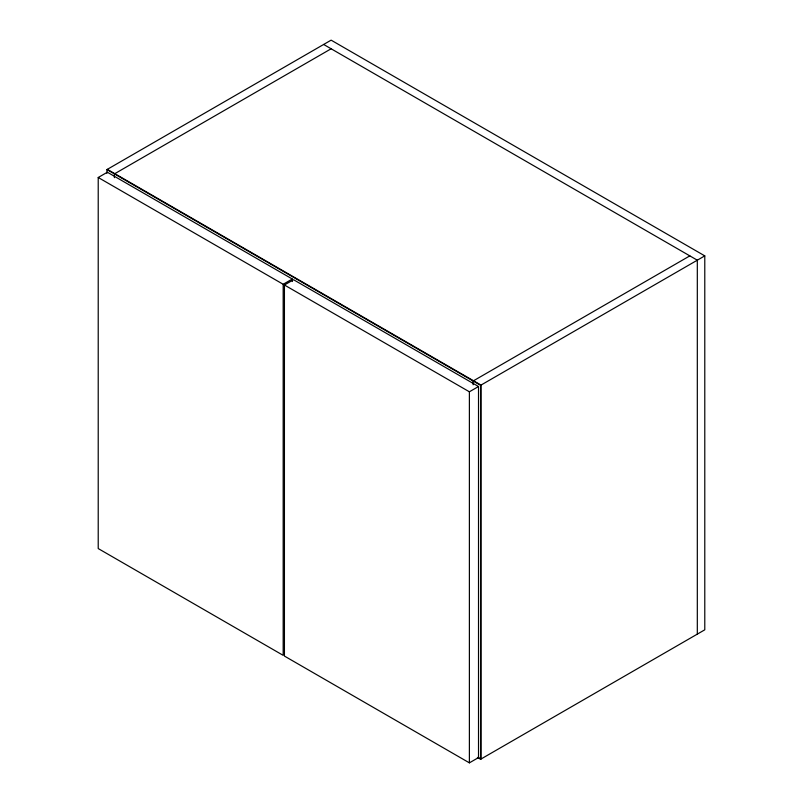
<?xml version="1.0" encoding="UTF-8"?>
<svg xmlns="http://www.w3.org/2000/svg" width="803" height="803" viewBox="0 0 803 803"><rect width="100%" height="100%" fill="white"/><g stroke="black" fill="none" stroke-linecap="round" stroke-linejoin="round"><path stroke-width="1.2" d="M106.929 173.338L106.929 169.584L331.127 40.15L704.783 255.876L704.783 629.813L480.595 759.257L477.383 757.41M98.217 177.493L283.178 284.282L283.178 655.348L98.217 548.559L98.217 177.493L107.351 172.223L292.312 279.012L292.312 281.522M331.127 48.782L114.407 173.9L114.407 177.654M283.178 284.282L292.312 279.012M284.423 285.005L293.557 279.725L478.518 386.514L478.518 757.58L469.384 762.85L284.423 656.061L284.423 285.005L469.384 391.794L478.518 386.514M689.837 255.876L473.118 381.003L473.118 384.757M106.929 169.584L480.595 385.32L704.783 255.876M323.659 44.466L697.315 260.192L697.315 634.129M107.351 169.353L481.007 385.079L481.007 759.016L478.869 757.781M480.595 385.32L480.595 759.257M469.384 391.794L469.384 762.85"/></g></svg>
